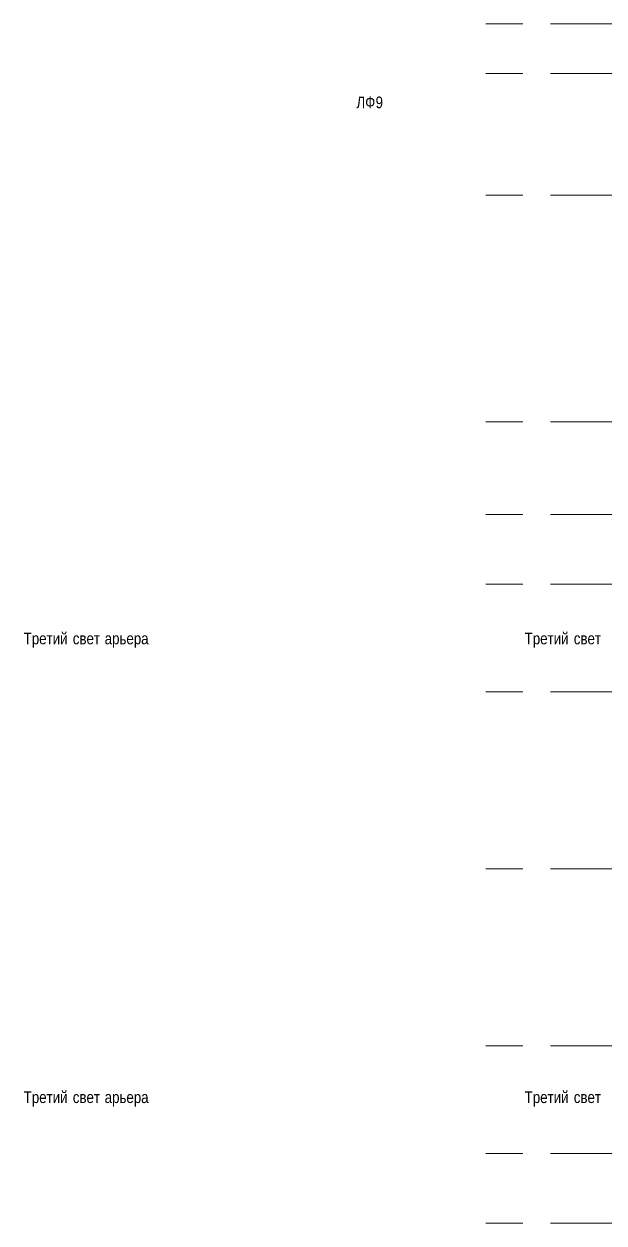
# Model space of a CAD drawing. Header units: millimetres. Extents: x 48966 to 294585, y -43515 to 30344.
# Drawn here: x 183879 to 203866, y -15883 to 25417 of the extents above; entities that cross this region are included whole.
import ezdxf

# ---------------------------------------------------------------- set-up
doc = ezdxf.new("R2010")
doc.units = ezdxf.units.MM
doc.linetypes.add('Осевые', pattern=[6350, 1270, -952.5, 3175, -952.5])
doc.layers.add('Оси-2', color=7, linetype='Осевые', lineweight=9)
doc.layers.add('Текстовые примечания', color=7, linetype='Continuous', lineweight=9)
doc.styles.add('Arial Narrow_2', font='Arial Narrow.ttf', dxfattribs={"height": 400})

msp = doc.modelspace()

# ---------------------------------------------------------------- linework, layer by layer
at = {"layer": 'Оси-2'}
for p, q in [((258216.7, 25417.1), (199731.8, 25417.1)), ((258216.7, 23717.1), (199731.8, 23717.1)), ((258216.7, 19517.1), (199731.8, 19517.1)), ((258216.7, 11717.1), (199731.8, 11717.1)), ((258216.7, 8517.1), (199731.8, 8517.1)), ((258216.7, 6117.1), (199731.8, 6117.1)), ((258216.7, 2417.1), (199731.8, 2417.1)), ((258216.7, -3682.9), (199731.8, -3682.9)), ((258216.7, -9782.9), (199731.8, -9782.9)), ((258216.7, -13482.9), (199731.8, -13482.9)), ((258216.7, -15882.9), (199731.8, -15882.9))]:
    msp.add_line(p, q, dxfattribs=at)

# ---------------------------------------------------------------- texts
at = {"layer": 'Текстовые примечания', "char_height": 400, "attachment_point": 1, "style": 'Arial Narrow_2'}
for s, insert, width in [('ЛФ', (195334.1, 22917), 801.687), ('\\fArial Narrow|b0|i0|c204|p34|;9', (195995.6, 22917), 320.675), ('Третий', (183868.2, 4450.3), 1891.983), ('\\fArial Narrow|b0|i0|c204|p34|; ', (185429.2, 4450.3), 160.337), ('свет', (185561.5, 4450.3), 1170.464), ('\\fArial Narrow|b0|i0|c204|p34|; ', (186527.3, 4450.3), 160.337), ('арьера', (186659.6, 4450.3), 1891.983), ('Третий', (201131.2, 4450.3), 1891.983), ('\\fArial Narrow|b0|i0|c204|p34|; ', (202692.3, 4450.3), 160.337), ('свет', (202824.6, 4450.3), 1170.464), ('\\fArial Narrow|b0|i0|c204|p34|; ', (203790.3, 4450.3), 160.337), ('Третий', (183868.2, -11349.7), 1891.983), ('\\fArial Narrow|b0|i0|c204|p34|; ', (185429.2, -11349.7), 160.337), ('свет', (185561.5, -11349.7), 1170.464), ('\\fArial Narrow|b0|i0|c204|p34|; ', (186527.3, -11349.7), 160.337), ('арьера', (186659.6, -11349.7), 1891.983), ('Третий', (201131.2, -11349.7), 1891.983), ('\\fArial Narrow|b0|i0|c204|p34|; ', (202692.3, -11349.7), 160.337), ('свет', (202824.6, -11349.7), 1170.464), ('\\fArial Narrow|b0|i0|c204|p34|; ', (203790.3, -11349.7), 160.337)]:
    msp.add_mtext(s, dxfattribs=dict(at, insert=insert, width=width))

doc.saveas('drawing.dxf')
